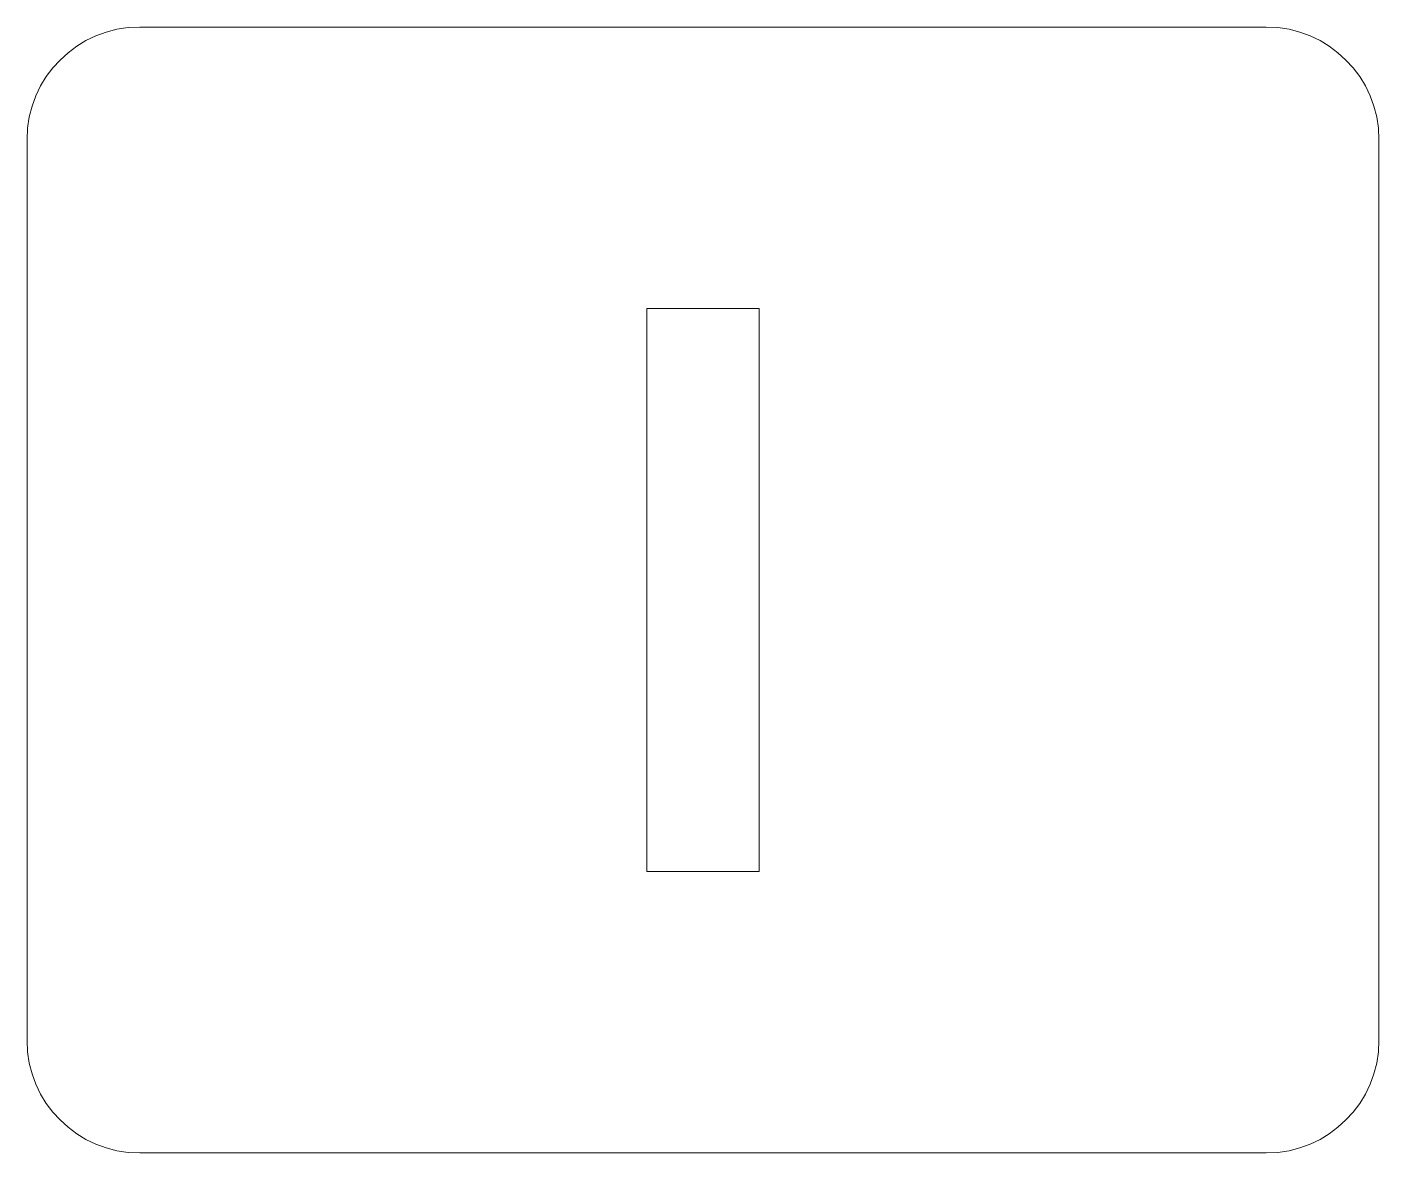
# Model space of a CAD drawing. Header units: millimetres. Extents: x 0 to 120, y -100 to 0.
import ezdxf

# ---------------------------------------------------------------- set-up
doc = ezdxf.new("R2010")
doc.units = ezdxf.units.MM

msp = doc.modelspace()

# ---------------------------------------------------------------- linework, layer by layer
at = {"color": 7, "linetype": 'Continuous', "lineweight": 15}
for p, q in [((10, 0), (110, 0)), ((0, -90), (0, -10)), ((120, -10), (120, -90)), ((55, -25), (65, -25)), ((55, -75), (55, -25)), ((65, -25), (65, -75)), ((65, -75), (55, -75)), ((110, -100), (10, -100))]:
    msp.add_line(p, q, dxfattribs=at)
for centre, start, end in [((10, -10), 90, 180), ((110, -10), 0, 90), ((10, -90), 180, 270), ((110, -90), 270, 0)]:
    msp.add_arc(centre, 10, start, end, dxfattribs=at)

doc.saveas('drawing.dxf')
